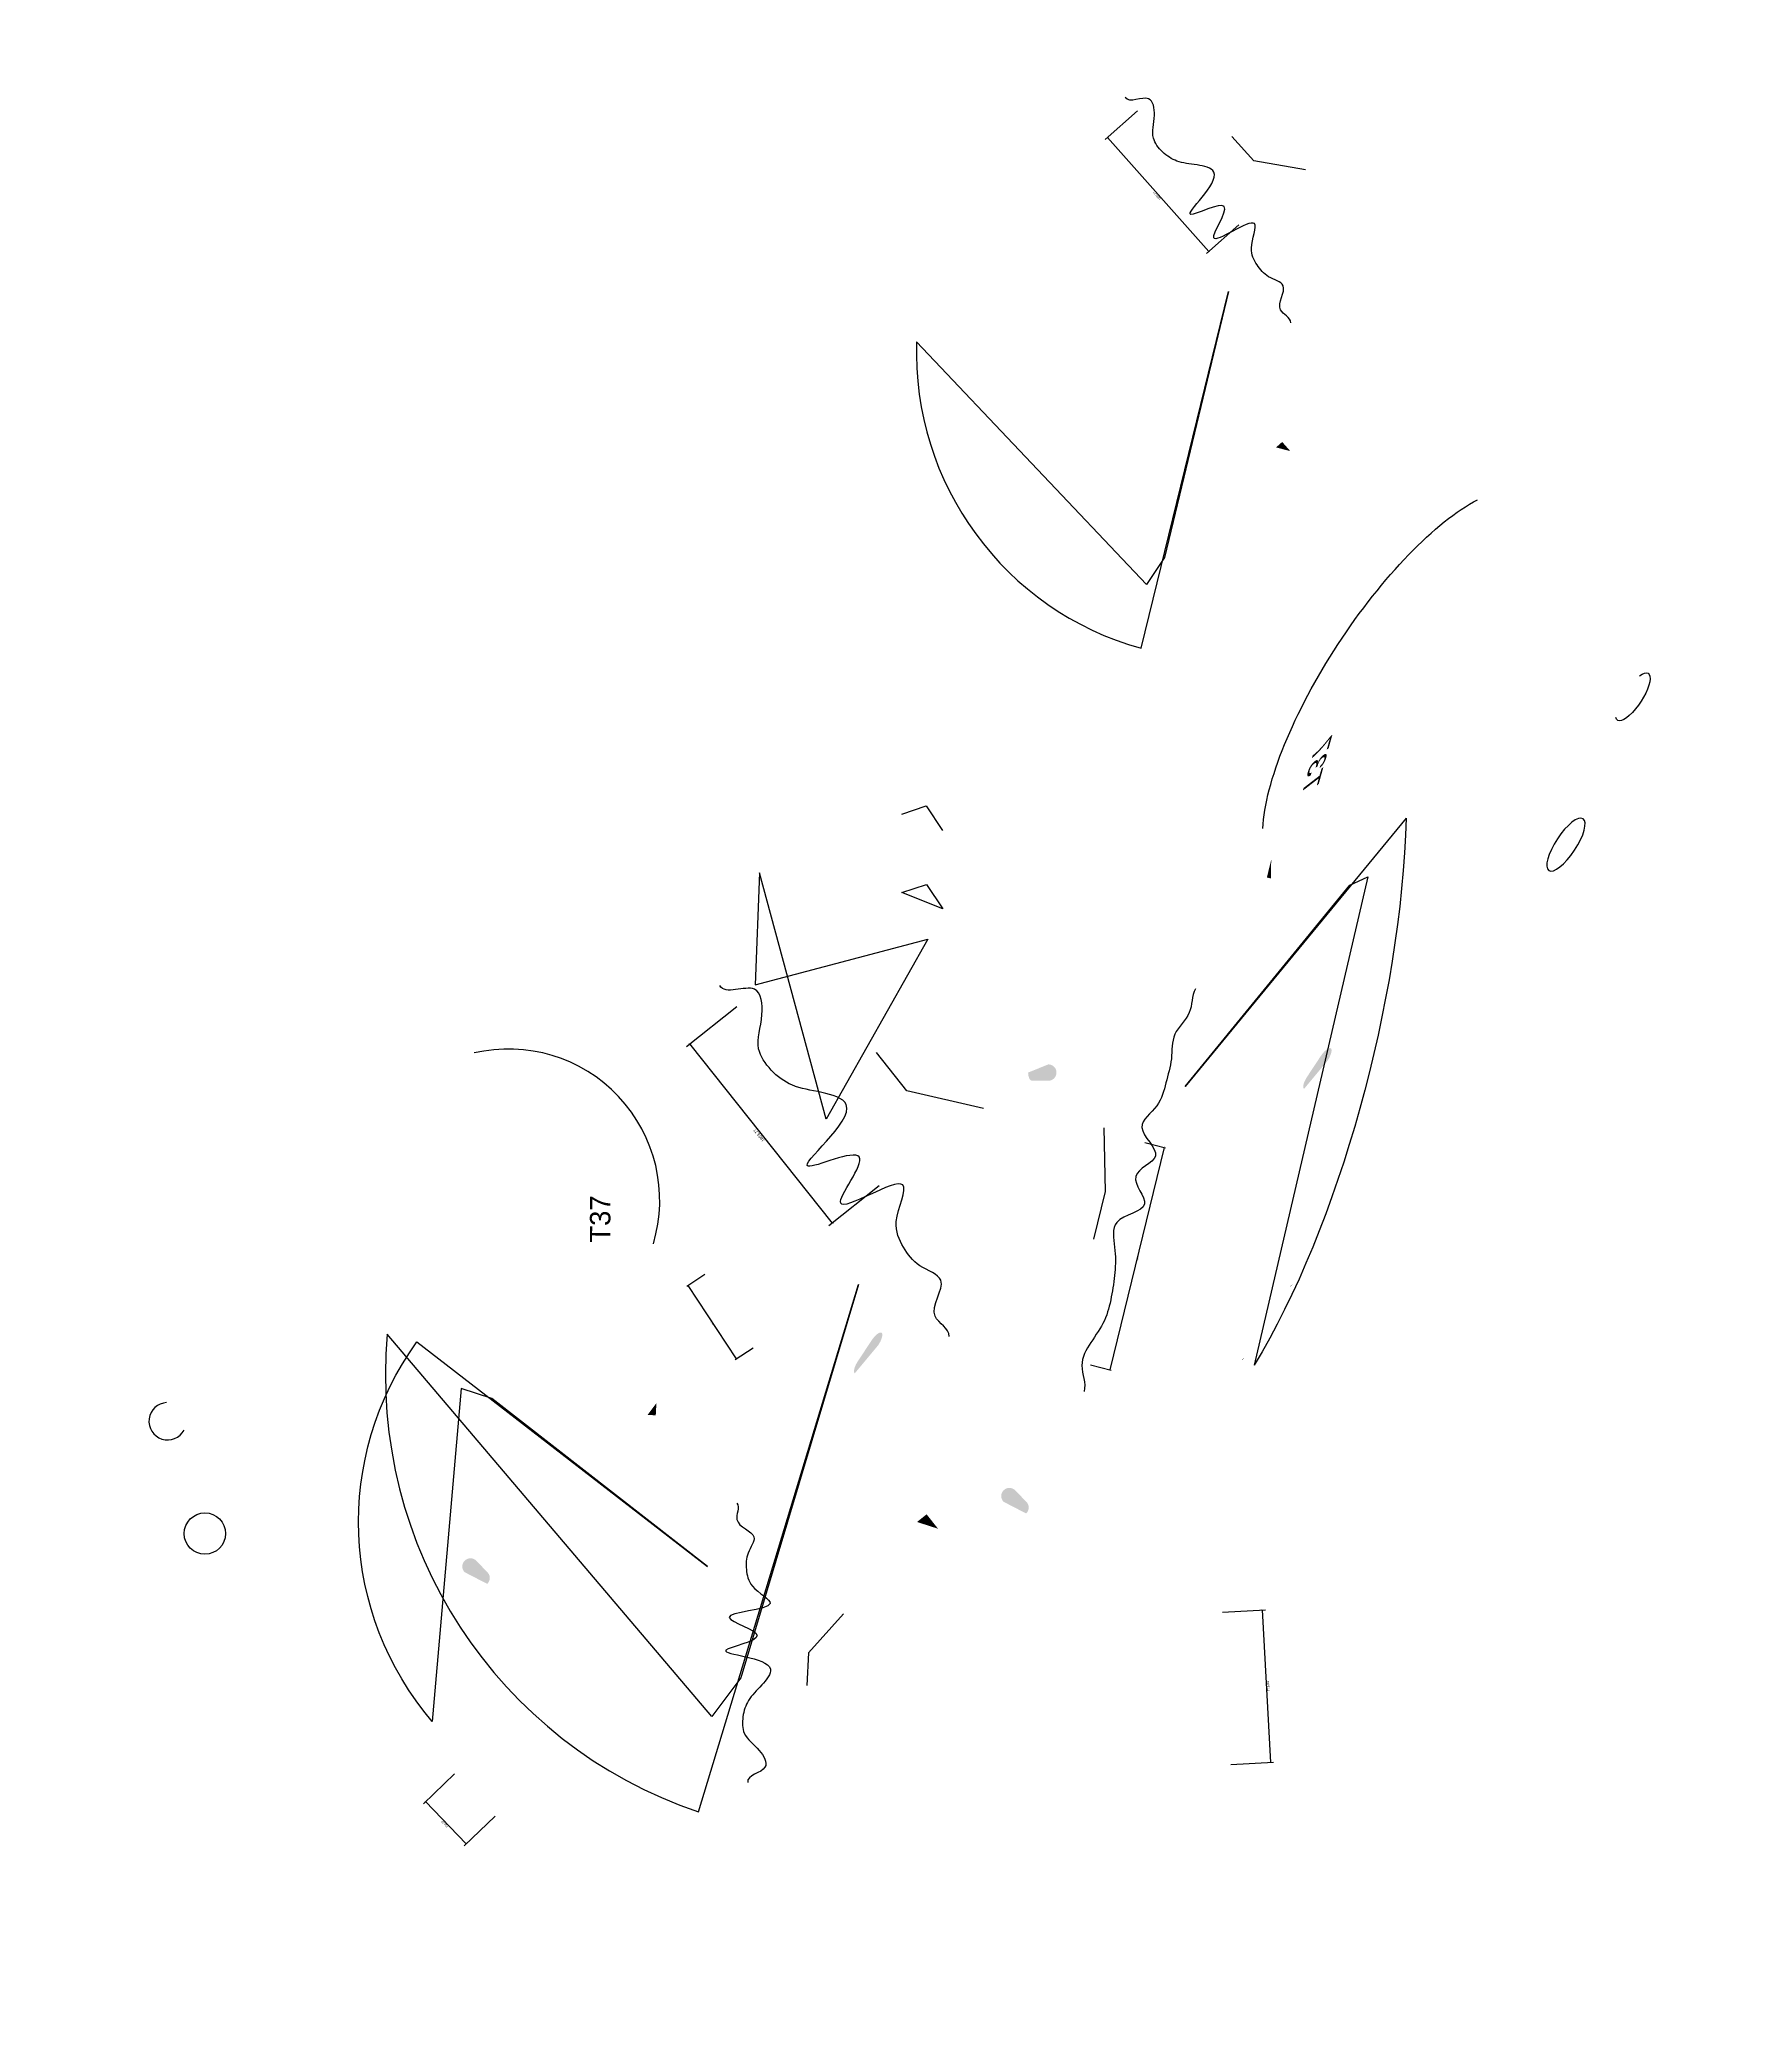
# Model space of a CAD drawing. Header units: millimetres. Extents: x -116 to 90, y -117 to 126.
import ezdxf

# ---------------------------------------------------------------- set-up
doc = ezdxf.new("R2010")
doc.units = ezdxf.units.MM
doc.styles.add('OpenSansCondensed-Light', font='OpenSansCondensed-Light.ttf')
doc.dimstyles.new('EZDXF', dxfattribs={"dimtxt": 0.25, "dimasz": 0.175, "dimexe": 0.375, "dimexo": 0.125, "dimgap": 0.1, "dimtad": 1, "dimlfac": 100, "dimzin": 12, "dimdsep": 46, "dimtxsty": 'OpenSansCondensed-Light', "dimblk": 'ARCHTICK', "dimcen": 2.5, "dimazin": 3, "dimtfac": 0.5, "dimtmove": 2, "dimatfit": 3})

# ---------------------------------------------------------------- blocks, each defined once
blk = doc.blocks.new('_ARCHTICK')
at = {"color": 0, "linetype": 'BYBLOCK', "const_width": 0.15}
blk.add_lwpolyline([(-0.5, -0.5), (0.5, 0.5)], dxfattribs=at)
blk = doc.blocks.new('B0', base_point=(0.04347, 1.8261))
blk.add_hatch(color=7).paths.add_polyline_path([(-12.0352, -13.36326), (-10.5352, -13.36326), (-10.5352, -12.36326)])
at = {"extrusion": (0, 0, -1)}
blk.add_lwpolyline([(-28.28606, 11.87452, -0.346778154), (17.92615, 16.25837), (-7.56591, -20.6666), (11.51969, 6.76468), (12.52942, 10.56769)], format="xyb", close=True, dxfattribs=at)
at = {"start_tangent": (1, -0.894149952), "end_tangent": (1, -0.189324344)}
blk.add_spline([(-0.34933, -23.82705), (1.65067, -23.94879), (3.65067, -26.13804), (5.65067, -25.53728), (7.65067, -25.44197), (9.65067, -26.27402), (11.65067, -28.55265), (13.65067, -23.6689), (15.65067, -27.18782), (17.65067, -23.4693), (19.65067, -29.02837), (21.65067, -28.08107), (23.65067, -26.55338), (25.65067, -25.98879), (27.65067, -26.26799), (29.65067, -28.21029), (31.65067, -29.01297), (33.65067, -27.00388)], degree=3, dxfattribs=at)
blk.add_linear_dim(base=(12.79714, -22.1338), p1=(12.79714, -27.1338), p2=(31.43486, -27.1338), dimstyle='EZDXF').render()
blk.add_leader([(12.43162, -37.58091), (17.43162, -33.58091), (21.43162, -33.58091)], dimstyle='EZDXF')
blk = doc.blocks.new('B1', base_point=(-0.15151, -2.23027))
h = blk.add_hatch(color=7)
edge = h.paths.add_edge_path()
edge.add_line((-5.95492, 3.91378), (-3.95492, 3.91378))
edge.add_arc((-3.95492, 4.91378), 1, -90, 90)
edge.add_ellipse((-5.95492, 4.91378), major_axis=(0, 1), ratio=0.950868401, start_angle=90, end_angle=270)
h = blk.add_hatch(color=7)
edge = h.paths.add_edge_path()
edge.add_line((-45.43179, -49.48253), (-43.43179, -49.48253))
edge.add_arc((-43.43179, -48.48253), 1, -90, 90)
edge.add_ellipse((-45.43179, -48.48253), major_axis=(0, 1), ratio=0.950301084, start_angle=90, end_angle=270)
blk.add_circle((21.43959, 25.49931), 2.52688)
for centre, radius, start, end in [((34.4865, 19.26457), 2.28132, 319.0150006, 198.0448559), ((25.04393, -29.45557), 18.47809, -150.5953016, -30.7427578)]:
    blk.add_arc(centre, radius, start, end)
at = {"xscale": -1, "rotation": 312.9830623310866}
blk.add_blockref('B0', (-2.46071, -6.10295), dxfattribs=at)
at = {"extrusion": (0.01, 0.005, 1)}
blk.add_text('T37', height=2.5, rotation=315.9318796, dxfattribs=at).set_placement((12.68603, -34.83215))
blk.add_linear_dim(base=(-28.01117, 28.77612), p1=(-28.01117, 23.77612), p2=(-20.8475, 23.77612), dimstyle='EZDXF').render()

msp = doc.modelspace()

# ---------------------------------------------------------------- hatches: boundary and pattern name
h = msp.add_hatch(color=7)
edge = h.paths.add_edge_path()
edge.add_line((5.16, -1.01), (7.16, -1.01))
edge.add_arc((7.16, -0.01), 1, -90, 90)
edge.add_ellipse((5.16, -0.01), major_axis=(0, 1), ratio=0.470914, start_angle=90, end_angle=270)

# ---------------------------------------------------------------- linework, layer by layer
msp.add_lwpolyline([(-28.14, 24.39), (-28.66, 10.69), (-7.57, 16.28), (-19.99, -5.72)], close=True)
msp.add_polyline3d([(-10.75, 31.56, 0), (-7.75, 32.56, 2), (-5.75, 29.56, -1)])
msp.add_polyline3d([(-10.73, 21.98, 0), (-7.73, 22.98, 2), (-5.73, 19.98, -1)], close=True)

# ---------------------------------------------------------------- block references
at = {"rotation": 131.64145103382577}
msp.add_blockref('B0', (17.35, 74.83), dxfattribs=at)
at = {"extrusion": (0, 0, -1), "xscale": 1.5, "yscale": 0.5, "rotation": 123.39682249174284}
msp.add_blockref('B1', (-41, 8.43), dxfattribs=at)
for name, p, xscale, yscale, rotation in [('B0', (-35.42, -55.74), 1.5, 1.5, 128.5163847388093), ('B1', (-60.93, -52.64), -1, -1, 313.9154015464541)]:
    msp.add_blockref(name, p, dxfattribs=dict(xscale=xscale, yscale=yscale, rotation=rotation))

doc.saveas('drawing.dxf')
